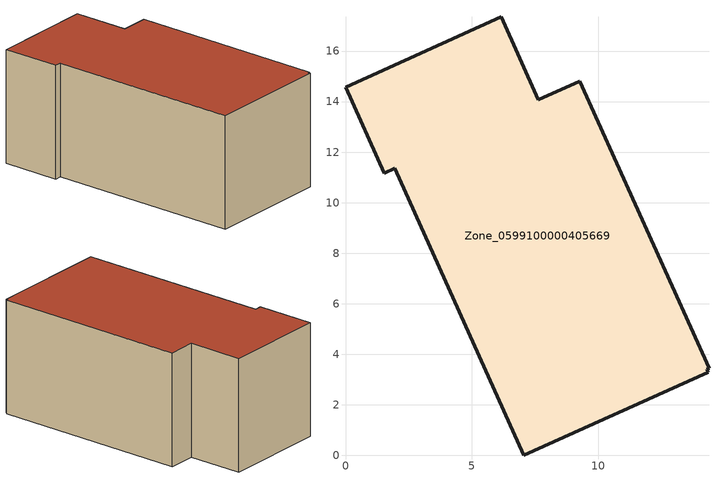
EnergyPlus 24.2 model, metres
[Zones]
Zone_0599100000405669
 floor ground (C_G): 14.35,3.28 7.05,0 1.95,11.35 1.54,11.17 0,14.57 6.16,17.36 7.62,14.07 9.28,14.81 14.39,3.44 14.3,3.4 z0
 wall outside (C_F): 14.39,3.44 9.28,14.81 7.62,14.07 6.16,17.36 0,14.57 1.54,11.17 1.95,11.35 7.05,0 14.35,3.28 14.3,3.4 14.39,3.44 z0:7.32
 roof outside (C_R): 14.3,3.4 14.39,3.44 9.28,14.81 7.62,14.07 6.16,17.36 0,14.57 1.54,11.17 1.95,11.35 7.05,0 14.35,3.28 z7.32
[BUILDING]
Pand.0599100000405669: North Axis=0; Terrain=City; Loads Convergence Tolerance Value=0.04; Temperature Convergence Tolerance Value=0.4; Solar Distribution=FullExterior; Maximum Number of Warmup Days=25; Minimum Number of Warmup Days=1
[Site:Location]
Rotterdam.The.Hague.AP_ZH_NLD Design_Conditions: Latitude=51.96; Longitude=4.45; Time Zone=1; Elevation=-4.5
[SITE:GROUNDTEMPERATURE:BUILDINGSURFACE]
18, 18, 18, 18, 18, 18, 18, 18, 18, 18, 18, 18
[MATERIAL] Thermal Absorptance=0.9; Solar Absorptance=0.7; Visible Absorptance=0.7
Name | Roughness | Thickness | Conductivity | Density | Specific Heat
G.D.1992-2005 | MediumSmooth | 0.15 | 0.06 | 540 | 1210
F.D.1992-2005 | Rough | 0.3 | 0.12 | 1920 | 840
R.D.1992-2005 | MediumRough | 0.2 | 0.08 | 1500 | 1000
[CONSTRUCTION]
C_G: G.D.1992-2005
C_F: F.D.1992-2005
C_R: R.D.1992-2005
[ZONE]
Zone_0599100000405669: Type=1; Multiplier=1; Ceiling Height=Autocalculate; Volume=Autocalculate; Floor Area=autocalculate; Part of Total Floor Area=Yes
[ZONEINFILTRATION:DESIGNFLOWRATE]
Infil_Zone_0599100000405669: Zone or ZoneList or Space or SpaceList=Zone_0599100000405669; Schedule=AlwaysOn; Design Flow Rate Calculation Method=Flow/Area; Flow Rate per Floor Area=0.0021; Constant Term Coefficient=1; Temperature Term Coefficient=0; Velocity Term Coefficient=0; Velocity Squared Term Coefficient=0
[HVACTEMPLATE:ZONE:IDEALLOADSAIRSYSTEM]
Zone_0599100000405669: Maximum Heating Supply Air Temperature=50; Minimum Cooling Supply Air Temperature=13; Maximum Heating Supply Air Humidity Ratio=0.0156; Minimum Cooling Supply Air Humidity Ratio=0.0077; Heating Limit=NoLimit; Cooling Limit=NoLimit; Dehumidification Control Type=ConstantSensibleHeatRatio; Cooling Sensible Heat Ratio=0.7; Dehumidification Setpoint=60; Humidification Control Type=None; Humidification Setpoint=30; Outdoor Air Method=None; Outdoor Air Flow Rate per Person=0.00944; Outdoor Air Flow Rate per Zone Floor Area=0; Outdoor Air Flow Rate per Zone=0; Demand Controlled Ventilation Type=None; Outdoor Air Economizer Type=NoEconomizer; Heat Recovery Type=None; Sensible Heat Recovery Effectiveness=0.7; Latent Heat Recovery Effectiveness=0.65
[ZONECONTROL:THERMOSTAT]
ThermostatControl_Zone_0599100000405669: Zone or ZoneList=Zone_0599100000405669; Control Type Schedule=DualSetpointControlType; Control 1=Thermostat_Zone_0599100000405669; Temperature Difference Between Cutout And Setpoint=0
[THERMOSTATSETPOINT:DUALSETPOINT]
Thermostat_Zone_0599100000405669: Heating Setpoint Temperature Schedule=HeatingSetpoint_Zone_0599100000405669; Cooling Setpoint Temperature Schedule=CoolingSetpoint_Zone_0599100000405669
[SCHEDULE:COMPACT]
HeatingSetpoint_Zone_0599100000405669: Through: 12/31, For: AllDays, Until: 24:00, 21
CoolingSetpoint_Zone_0599100000405669: Through: 12/31, For: AllDays, Until: 24:00, 24
DualSetpointControlType: Through: 12/31, For: AllDays, Until: 24:00, 4
AlwaysOn: Through: 12/31, For: AllDays, Until: 24:00, 1
